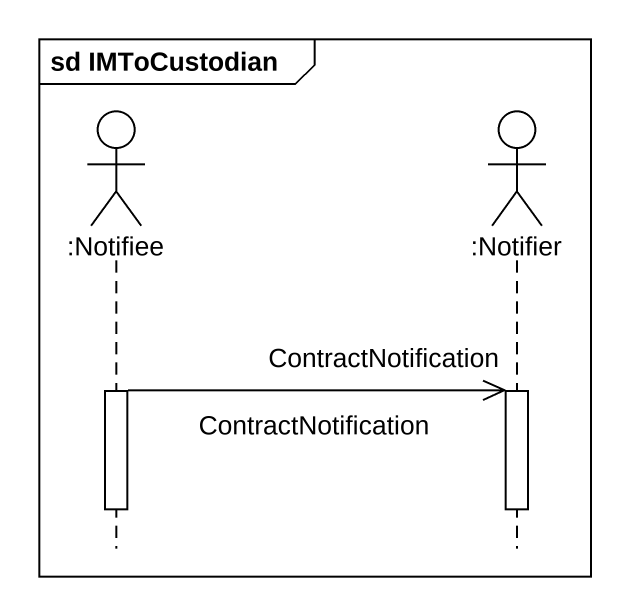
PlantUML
@startuml
mainframe sd IMToCustodian
hide footbox
actor ":Notifiee" as Notifiee
actor ":Notifier" as Notifier

activate Notifiee
Notifiee ->> Notifier : ContractNotification\nContractNotification
activate Notifier
deactivate Notifiee
deactivate Notifier
@enduml
